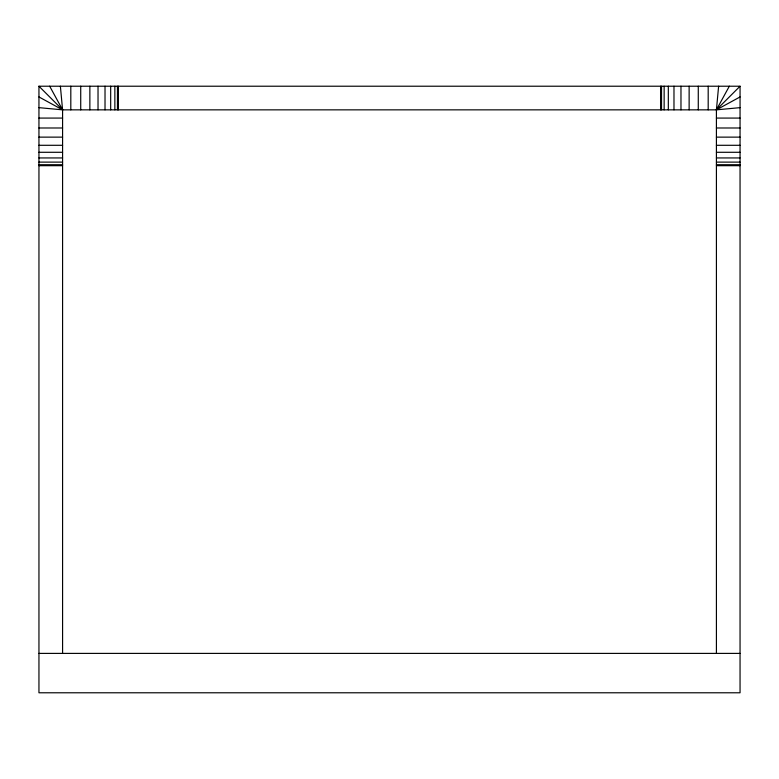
<?xml version="1.0" encoding="UTF-8"?>
<svg xmlns="http://www.w3.org/2000/svg" width="779" height="779" viewBox="0 0 779 779"><rect width="100%" height="100%" fill="white"/><g stroke="black" fill="none" stroke-linecap="round" stroke-linejoin="round"><path stroke-width="1.17" d="M716.417 653.396L716.417 109.849L718.618 86.216M38.95 107.648L62.583 109.849L716.417 109.849L729.319 86.216M740.05 107.648L716.417 109.849L740.05 86.216L740.05 692.784L38.95 692.784L38.95 86.216L740.05 86.216M716.417 109.849L740.05 96.947M38.95 118.077L62.583 118.077M716.417 118.077L740.05 118.077M38.95 127.99L62.583 127.99M716.417 127.99L740.05 127.99M38.95 137.133L62.583 137.133M716.417 137.133L740.05 137.133M38.95 145.293L62.583 145.293M716.417 145.293L740.05 145.293M38.95 152.285L62.583 152.285M716.417 152.285L740.05 152.285M38.95 157.942L62.583 157.942M716.417 157.942L740.05 157.942M38.95 162.12L62.583 162.12M716.417 162.12L740.05 162.12M38.95 164.72L62.583 164.72M716.417 164.72L740.05 164.72M38.95 165.684L62.583 165.684M716.417 165.684L740.05 165.684M38.95 653.396L740.05 653.396M38.95 96.947L62.583 109.849L62.583 653.396M38.95 86.216L62.583 109.849L60.382 86.216M49.681 86.216L62.583 109.849M708.189 86.216L708.189 109.849M698.276 86.216L698.276 109.849M689.133 86.216L689.133 109.849M680.973 86.216L680.973 109.849M673.981 86.216L673.981 109.849M668.324 86.216L668.324 109.849M664.146 86.216L664.146 109.849M661.546 86.216L661.546 109.849M660.582 86.216L660.582 109.849M118.418 86.216L118.418 109.849M117.454 86.216L117.454 109.849M114.854 86.216L114.854 109.849M110.676 86.216L110.676 109.849M105.019 86.216L105.019 109.849M98.027 86.216L98.027 109.849M89.867 86.216L89.867 109.849M80.724 86.216L80.724 109.849M70.811 86.216L70.811 109.849"/></g></svg>
